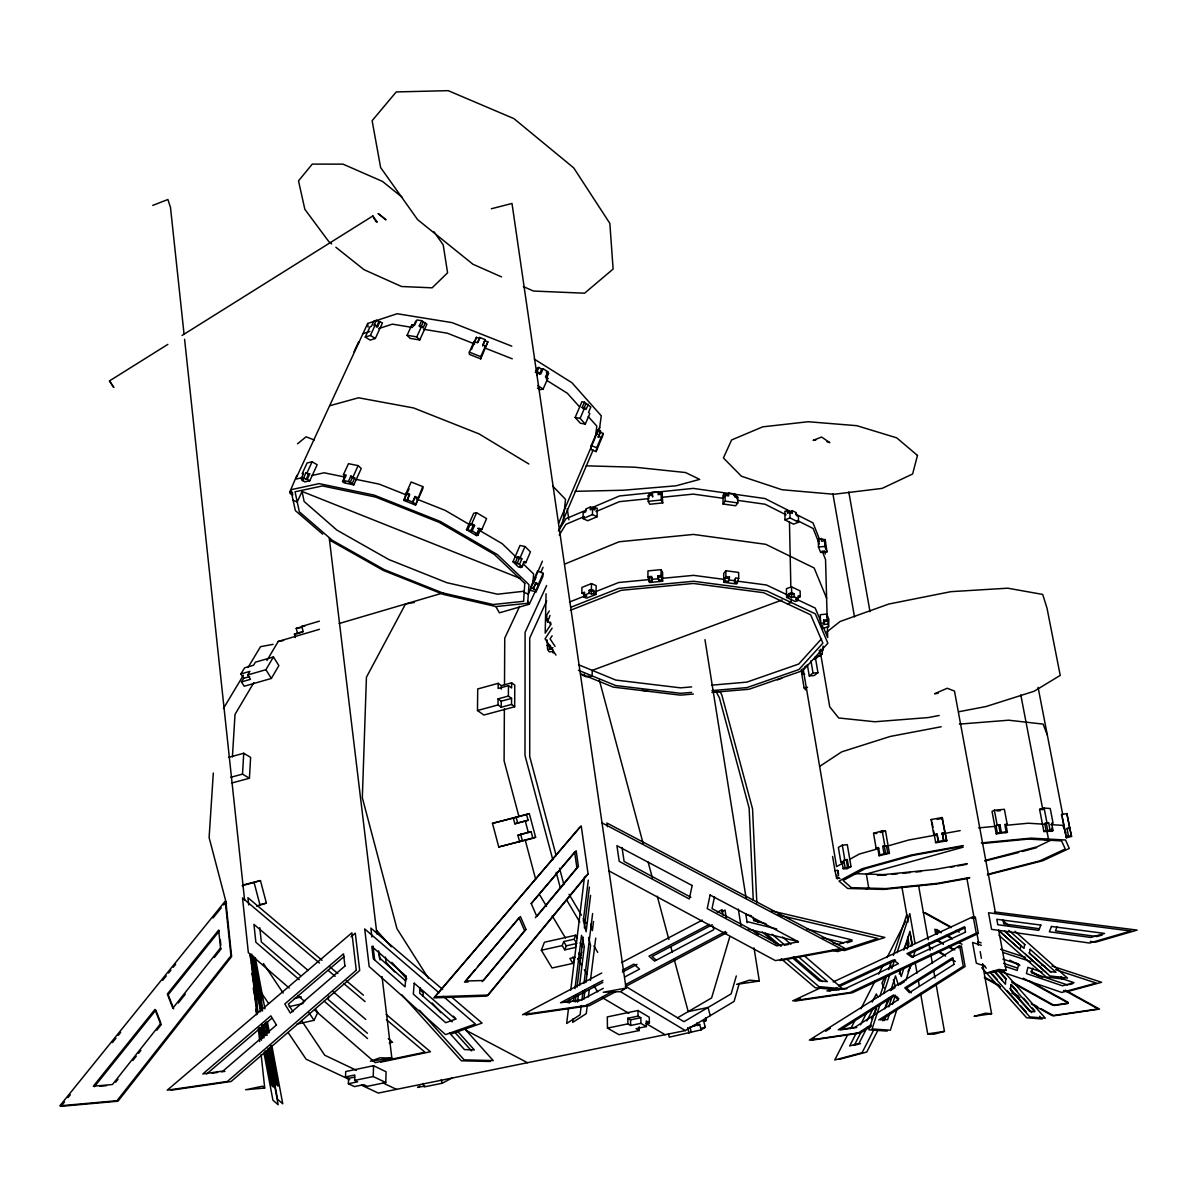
<?xml version="1.0" encoding="UTF-8"?>
<svg xmlns="http://www.w3.org/2000/svg" width="1197" height="1197" viewBox="0 0 1197 1197"><rect width="100%" height="100%" fill="white"/><g stroke="black" fill="none" stroke-linecap="round" stroke-linejoin="round"><path stroke-width="1.5" d="M477.872 342.551L479.653 338.586L476.466 337.33L471.468 349.599M661.851 579.857L658.694 580.156L657.946 575.817L661.103 575.518L662.599 581.248L649.447 582.505L647.921 576.774L647.951 570.909L661.118 569.637L662.614 572.435L662.599 581.248M658.155 491.743L658.155 494.6L661.253 494.286L662.001 495.753L662.001 492.895L658.904 493.209L658.155 491.743L651.916 492.386L652.649 496.71L651.916 492.386M658.694 580.156L657.946 575.817M661.103 575.518L661.118 569.637M651.901 495.244L648.265 495.618L648.235 501.334L649.762 504.251L662.734 502.935L661.238 500.002L661.253 494.286M662.734 502.935L662.001 492.895M479.653 338.586L479.668 337.449L485.144 339.619L482.765 346.053M514.68 706.739L511.538 704.435L511.553 698.375L508.396 696.056L508.441 685.657L498.147 688.484L498.176 683.337L477.723 688.948L477.483 710.509L483.872 715.043L514.68 706.739L514.755 685.148L511.613 682.829L501.334 685.657L498.176 683.337M511.613 682.829L511.598 687.976L508.441 685.657M648.684 581.114L652.365 580.769L651.617 576.43L647.921 576.774M479.668 337.449L477.289 342.761L474.087 341.489L469.329 352.127L469.344 354.357L480.745 358.876L480.76 356.646L485.503 345.993L482.78 344.916L485.144 339.619M501.214 707.232L501.244 701.158L498.072 698.868L498.042 704.943L501.214 707.232L511.538 704.435M501.319 689.083L501.334 685.657M504.371 708.789L504.102 760.858L518.914 816.414M504.506 684.624L504.745 638.136L519.648 606.385M485.503 345.993L485.503 347.13L487.867 341.818L485.144 340.741M487.867 341.818L480.745 358.876M591.408 594.281L591.453 591.363L589.119 590.345L589.074 593.263L596.031 594.4L596.151 585.662L591.483 583.597L581.951 587.413L581.862 593.233L584.196 594.251L584.151 597.168L586.485 598.186L596.031 594.4M593.697 593.383L593.742 590.465L591.393 589.433L591.483 583.597M597.079 516.76L592.47 514.59L592.56 508.92L590.301 509.877L590.345 507.049L585.827 508.979L585.782 511.807L583.148 512.915L583.059 518.585L587.652 520.725L597.079 516.76L597.198 508.261L590.345 507.049M594.894 507.169L594.849 510.012L592.56 508.92M584.151 597.168L586.814 596.106L584.48 595.074L584.525 592.171L581.862 593.233M553.298 650.18L553.238 652.978L552.311 651.602L549.243 651.871L547.642 649.492L547.029 639.886M546.071 593.742L545.189 633.123L551.233 623.951M549.767 623.787L550.695 622.35L547.538 621.961L547.613 619.103L546.67 620.525L546.805 614.824L549.303 610.964M547.642 649.492L550.71 649.223L549.977 645.213L546.894 645.497M348.566 1078.347L348.387 1083.734L354.477 1086.577L363.708 1084.677L367.225 1086.337L385.778 1082.522L386.077 1071.764L373.554 1065.719L345.724 1071.539L345.529 1076.926L348.566 1078.347L354.731 1077.076M385.778 1082.522L373.225 1076.552L373.554 1065.719M348.387 1083.734L357.634 1081.819L354.611 1080.397L354.791 1074.996L345.529 1076.926M232.009 782.943L249.425 778.245L250.622 757.402L243.739 753.242L228.537 757.417M249.425 778.245L242.512 774.13L243.739 753.242M232.413 756.923L235.016 714.4L253.794 682.694M213.305 773.038L209.116 837.586L226.517 903.885M530.735 587.054L530.495 590.36L536.106 591.782L542.825 576.655L543.124 573.303L537.573 571.089L530.735 587.054L536.226 590.196L536.106 591.782M532.889 583.463L533.608 573.932L523.134 563.847M533.458 589.089L535.807 582.834L538.575 583.941L536.226 590.196M420.117 987.749L419.668 993.196L452.212 1021.789M563.308 519.842L565.508 499.358L552.834 486.191M568.47 1008.652L566.675 1023.465L580.096 1014.772L581.233 1005.57M569.144 1003.101L569.592 999.405M570.73 990.143L584.45 877.206M573.408 1001.485L574.081 995.979M574.994 988.632L581.533 935.336L584.301 946.632L579.557 985.46M588.311 880.109L583.343 920.553L586.126 931.775L590.57 895.371M573.154 1018.677L572.69 1022.373L586.261 1013.65L587.413 1004.433M575.203 1001.994L576.116 994.587M577.029 987.166L583.208 937.131M584.345 927.87L589.388 887.097M577.508 1002.113L578.42 994.707M581.922 1000.049L583.059 990.847M583.971 983.485L592.62 913.535M422.87 996.203L423.259 993.106L419.519 988.946M583.882 999.136L585.034 989.874M585.961 982.468L590.555 945.45L588.565 937.386M593.532 921.481L592.395 930.593L590.809 924.174M588.34 997.071L589.268 989.695M590.42 980.493L595.732 938.119M328.636 996.113L328.202 999.525L367.419 1033.28M591.213 445.568L590.72 449.444L596.166 451.598L602.854 435.304L603.123 433.419L600.385 432.341L600.55 431.234L597.812 430.157L591.213 445.568L596.705 447.738L596.166 451.598M597.288 434.077L597.812 430.157M600.55 431.234L598.201 437.459L600.385 432.341M599.218 430.755L601.268 415.793L571.942 382.741L534.221 359.055M598.35 436.366L601.089 437.444L600.939 438.551L603.123 433.419M1024.647 944.448L1024.004 948.383L1004.597 931.101M714.519 896.733L712.02 908.598L781.342 945.78M1032.697 968.164L1031.605 972.832L1067.724 985.041M739.207 983.575L734.105 1001.395L685.312 1030.587L378.282 1093.07L361.494 1085.185M736.305 975.944L731.128 993.884L683.966 1021.684L625.433 986.223M729.706 937.042L711.602 997.954L677.517 1017.809M897.032 1008.891L890.359 1030.213L872.059 1028.941L880.184 1004.103M905.92 980.463L910.932 964.483M913.146 957.376L915.376 950.268M889.76 1012.827L887.59 1019.694L881.471 1019.216M892.483 1004.238L895.191 995.665M903.915 968.104L901.221 976.572L899.291 970.333M910.872 946.079L911.949 942.682L909.944 931.296L903.855 950.119M884.433 1020.577L886.064 1015.43M888.802 1006.857L892.064 996.562M899.261 973.939L900.967 968.597M907.191 948.982L908.897 943.64L907.76 937.146M884.852 1008.817L888.219 998.418M891.017 989.754L895.506 975.884L898.453 985.355M876.443 1006.782L868.872 1029.824L887.201 1031.081M879.945 996.158L886.364 976.662M888.698 969.57L891.615 960.712M893.366 955.401L906.772 914.643M883.67 993.465L889.476 975.735M891.795 968.627L894.698 959.77M897.032 952.662L909.81 913.64L914.957 942.982M581.847 952.079L580.38 956.104L578.66 953.246M577.433 938.194L575.667 935.216L544.411 942.248L541.343 950.238L552.071 967.984L572.884 963.405L574.365 959.366L572.869 956.882M576.236 944.837L575.248 947.515L564.76 949.849L562.201 945.585L563.712 941.575L574.186 939.226L575.667 935.216M564.76 949.849L566.256 945.839L563.712 941.575M1057.026 926.912L1055.44 930.907L1097.006 936.563L1102.183 935.037M542.406 561.169L528.341 594.101L524.166 592.44M558.535 523.448L595.343 437.324L596.839 426.147L588.236 416.556M596.076 435.618L599.727 427.09M533.892 582.415L535.927 577.642M533.518 588.161L535.807 582.834M540.864 572.405L543.034 567.318M558.969 530.017L593.158 449.937M538.575 583.941L543.124 573.303M596.705 447.738L601.089 437.444M522.146 566.869L519.498 564.326L521.847 558.879L520.291 557.383L524.974 546.52L519.992 545.458L512.974 561.737L518.496 567.034L520.979 567.587L519.663 566.316L522.146 566.869L524.481 561.438L525.797 562.695L530.451 551.877L524.974 546.52M585.303 424.112L580.111 418.366L584.63 407.878L582.146 407.429L584.405 402.192L581.922 401.758L575.159 417.469L580.35 423.214L585.303 424.112L589.792 413.653L588.565 412.277L590.809 407.04L584.405 402.192M588.34 404.257L586.081 409.494L584.63 407.878M519.498 564.326L515.458 562.291L517.807 556.844L520.291 557.383M517.014 563.772L519.348 558.341L517.807 556.844M585.857 403.823L583.597 409.06L582.146 407.429M467.907 529.493L470.316 523.987L471.768 523.747L474.581 525.393L472.157 530.899L466.471 529.717L473.698 513.229L476.586 512.735L486.581 518.615L481.778 529.598L477.947 528.431L481.778 529.598M543.139 368.751L541.643 369.14L538.934 367.434L536.615 372.731L538.096 372.342L540.805 374.048L543.139 368.751L547.792 371.669L545.473 376.965L547.792 378.417L543.154 389.025L540.176 389.758L537.408 388.037M471.768 523.747L476.586 512.735M536.765 375.379L538.096 372.342M470.72 531.124L473.129 525.618L474.581 525.393M539.323 374.437L541.643 369.14M480.326 529.837L477.932 535.328L475.538 533.937L476.99 533.712L479.399 528.206M466.471 529.717L476.481 535.553L478.635 530.615M547.792 371.669L546.296 372.058L548.6 373.494L546.296 378.791L547.792 378.417M535.358 372.596L537.453 367.823L538.934 367.434M415.524 505.074L422.765 486.595L411.155 481.987L406.232 492.999L403.928 500.451L415.524 505.074L422.9 488.571L422.765 486.595M476.466 337.33L474.087 342.626L474.087 341.489M403.928 500.451L409.09 488.9M403.838 499.493L407.1 500.78L409.479 494.286L406.232 492.999M407.1 500.78L409.479 494.286M415.464 504.117L412.606 502.037L415.075 496.516L417.858 497.623M412.681 503.009L415.075 496.516M352.247 483.453L348.357 481.538L350.856 476.077L354.731 477.977L352.247 483.453L353.803 484.875L361.255 468.506L358.142 465.633L348.462 463.673L343.494 474.566L345.05 475.987L342.566 481.448L344.138 482.87L353.803 484.875M423.125 322.262L420.731 327.514L419.264 325.973L421.658 320.706L417.005 319.958L414.611 325.21L411.903 324.761L407.1 335.28L410.062 338.347L419.728 339.963L426.895 324.192L421.658 320.706M349.928 482.975L352.412 477.513L350.856 476.077M353.175 476.556L358.142 465.633M419.728 339.963L416.78 336.896L421.583 326.347L419.264 325.973M425.444 322.636L423.05 327.888L421.583 326.347M546.685 600.804L529.717 638.061L529.717 756.534L556.171 855.646M415.778 321.065L413.384 326.302L411.903 324.761M342.566 481.448L345.275 482.002L343.704 480.581L346.202 475.119L343.494 474.566M546.61 585.572L525.094 632.375L524.989 755.427L552.819 859.76M365.25 337.105L370.008 326.796L371.459 326.317L373.823 321.17L376.307 320.347L382.456 322.966L375.319 338.467L370.172 340.113L365.25 337.105L370.382 335.459L375.17 325.105L377.624 326.616L380.003 321.454M302.243 480.446L303.634 480.132L301.105 478.68L303.574 473.324L302.183 473.638L307.105 462.97L312.103 461.803L317.175 464.735L309.769 480.805L304.786 481.897L302.243 480.446L303.484 477.768M303.484 478.142L305.968 472.785L309.694 473.982L307.225 479.339L303.484 478.142L301.105 478.68M376.307 320.347L373.928 325.509L375.17 325.105M307.15 472.516L312.103 461.803M306.028 479.608L308.497 474.251L309.694 473.982M378.776 321.858L376.397 327.02L377.624 326.616M520.067 578.346L302.063 491.458L297.23 501.947L293.1 500.286M296.886 475.359L289.824 491.952L290.213 493.748L292.966 494.84M353.998 351.858L358.681 341.744L358.801 342.776M511.822 346.187L452.137 322.636L397.15 313.734L367.659 323.489L295.689 479.144L302.796 477.558M495.887 606.67L499.403 612.819L529.313 604.216L535.313 591.303M296.871 1024.108L314.048 1020.323L317.774 1012.453L315.754 1009.415M304.397 1000.438L302.886 1003.565L289.12 1006.647M847.401 1035.225L834.758 1059.988L862.079 1052.717L873.825 1029.749M850.768 1028.627L855.825 1018.722M860.867 1008.817L875.202 980.762M878.568 974.163L882.773 965.904M886.992 957.66L905.531 921.346M867.361 1026.951L858.952 1043.455L849.69 1045.954L856.349 1032.951M871.566 1018.692L876.623 1008.787M885.585 1006.782L890.628 996.936M860.523 1024.827L867.182 1011.824M872.179 1002.069L876.339 993.944L877.805 997.236M885.241 976.572L881.92 983.051L884.119 987.959M889.386 968.478L891.047 965.231M861.84 1030.647L854.329 1045.28L860.508 1043.604M866.852 1020.891L873.526 1007.889M904.079 948.368L908.239 940.273M877.67 1030.707L866.748 1052.043L839.366 1059.315M882.728 1020.861L884.403 1017.585M907.969 971.65L912.174 963.45M271.375 678.43L278.856 665.607L273.44 656.929L255.395 662.195L253.569 665.233L244.577 667.851L240.881 673.986L243.619 678.31L241.465 681.916L244.218 686.24L271.375 678.43L265.899 669.707L273.44 656.929M266.946 660.49L278.213 641.457L319.449 629.323M241.465 681.916L250.502 679.312L247.749 674.958L249.904 671.367L240.881 673.986M223.435 708.459L243.41 675.198M248.153 667.268L260.527 646.679L273.125 644.345M558.43 530.989L566.001 518.705L586.066 510.176M559.253 535.029L565.897 524.316L584.316 516.52M550.022 615.423L547.538 621.961M552.131 628.126L545.054 638.794L555.977 655.088M552.131 635.772L550.066 638.869L555.094 646.425M724.02 494.002L722.973 495.438L723.048 504.012L735.676 505.777L737.801 502.92L737.741 497.204L734.719 496.785L734.689 493.927L728.614 493.074L727.567 494.511L724.02 494.002L724.05 496.86L725.098 495.423L728.644 495.917L728.614 493.074M723.048 504.012L725.158 501.139L725.098 495.423M734.689 493.927L733.626 495.363L736.634 495.797L735.586 497.234M736.679 498.64L737.741 497.204M725.831 570.73L723.706 573.483L723.781 582.281L736.589 583.986L738.714 578.316L738.639 572.45L725.831 570.73L725.891 576.61L723.781 582.281M724.843 580.919L728.449 581.398L729.482 577.089L725.891 576.61M728.449 581.398L729.482 577.089M115.705 1082.193L117.994 1079.305M132.837 1060.527L136.263 1056.203M138.538 1053.315L140.827 1050.427M156.822 1030.198L161.386 1024.423M178.308 1003.011L185.266 994.213M214.278 957.54L221.236 948.742M737.666 582.625L734.614 582.221L735.646 577.912L738.714 578.316M94.368 1086.726L155.819 1010.133L160.772 1022.837M219.38 930.922L168.164 994.752L173.67 1008.891M64.473 1101.988L60.957 1106.342L117.979 1101.21L231.634 956.553L225.919 902.044L223.57 904.947M67.975 1097.649L70.324 1094.746M112.428 1042.587L115.944 1038.233M118.279 1035.345L120.628 1032.442M162.732 980.283L166.248 975.944M168.582 973.041L170.932 970.139M173.266 967.251L175.615 964.348M213.051 917.979L221.236 907.835M586.56 875.291L486.895 996.113L433.853 997.864L579.707 827.322M482.167 981.63L524.585 930.668L519.034 917.785L477.543 966.727M535.373 917.695L576.894 867.825L574.665 852.129L531.064 903.57M475.164 969.525L464.496 982.124L468.027 982.019M821.531 638.809L798.743 664.021L746.838 682.125L711.871 685.148M815.935 657.048L816.982 655.896L819.96 656.27L822.085 653.966L823.147 646.081M820.334 652.23L819.092 653.592L822.085 653.966M206.587 1074.008L271.644 1018.438M344.152 956.508L288.372 1004.163L292.981 1011.719M351.035 936.787L355.285 933.151L359.699 970.498L231.141 1081.475L171.096 1090.213M297.499 443.818L306.073 436.8L314.317 440.002M826.903 631.911L840.114 621.482L888.862 604.021L950.897 591.662L1007.724 588.191L1042.707 594.43L1047.016 608.166L1060.228 675.392L1034.088 691.268L985.999 706.544L958.977 711.706M804.474 667.178L807.332 664.978M814.499 659.472L820.229 655.073M807.481 665.397L809.262 675.916L813.032 673.058L817.955 672.714L815.262 656.914M817.955 672.714L814.169 675.557L809.262 675.916M819.631 766.394L841.7 751.851L890.329 736.424L941.216 726.759M626.031 988.079L620.405 991.685L603.273 992.253L626.031 988.079L512.002 203.46L491.309 208.772M870.907 1024.946L858.384 1032.906L809.337 1040.118L959.545 945.63L963.271 966.293L878.733 1019.979M871.341 1026.068L860.404 1033.026L811.431 1040.208L814.588 1038.233M880.708 1020.113L965.096 966.518L961.371 945.899L958.213 947.889M825.646 1031.275L830.374 1028.298M890.344 990.577L895.087 987.6M899.815 984.622L904.558 981.645M895.416 995.171L840.279 1029.899L856.753 1027.475M953.021 958.887L906.728 988.049L911.306 992.852M109.481 380.915L113.715 387.349L109.481 380.915L167.834 344.377M182.034 335.474L372.88 215.954L377.25 222.148L375.454 221.295M668.465 1034.058L669.303 1037.171L701.143 1029.869L705.302 1027.34L703.851 1021.909L706.26 1020.457L705.542 1017.734M689.292 1027.355L699.676 1024.408L701.143 1029.869M840.833 861.975L841.94 861.361L843.182 868.678L847.057 868.798L851.037 866.628L847.296 844.678L842.314 845.157L838.364 847.401L840.833 861.975L843.316 861.735M845.097 867.63L843.855 860.314L847.296 859.536L848.538 866.867L843.182 868.678M843.855 860.314L847.296 859.536M843.062 863.022L836.583 866.598L803.037 668.27M849.541 859.446L859.251 854.074L878.673 848.553M612.46 991.535L586.231 1005.465L522.565 1014.682L601.747 973.011M625.567 984.562L725.577 931.461M615.587 991.774L589.418 1005.675L525.917 1014.861L529.209 1013.126M625.403 986.552L726.803 932.687M603.318 988.318L581.907 999.675L560.495 1002.772L602.929 980.418M624.729 976.961L639.542 969.091L633.931 964.094L622.515 970.109M423.169 1083.45L424.082 1086.921L442.187 1083.255L452.376 1077.854M721.731 911.815L725.023 910.079L726.16 917.336M709.357 924.368L648.983 956.164L654.579 961.116L713.726 929.74L713.173 926.194M565.373 1002.128L602.824 982.393M622.35 972.114L637.013 964.393M712.245 924.742L652.021 956.478L656.21 960.189M994.378 810.204L992.044 811.431L996.233 833.845L1007.41 832.304L1006.019 824.823L1007.186 824.224L1004.388 809.292L994.378 810.204L997.161 825.167L995.994 825.765L997.4 833.262L996.233 833.845M621.542 962.597L702.37 920.074M717.227 912.264L722.165 909.66L723.018 915.107M420.057 1086.143L417.573 1087.445L424.77 1085.993M995.994 825.765L999.974 824.898L1001.38 832.394L997.4 833.262M1007.186 824.224L1004.792 824.449L1006.198 831.93L1005.031 832.528L1007.41 832.304M1051.385 839.965L1037.126 846.803L985.221 860.404M819.676 988.258L792.683 1000.857L850.154 992.478L976.243 933.166L973.221 916.618L833.172 981.959M800.224 998.687L795.167 1001.051L852.533 992.702L978.338 933.495L975.316 916.977L971.949 918.548M831.9 988.662L826.918 990.996L846.249 988.183L898.363 963.69L893.291 959.994L838.528 985.565M829.341 991.206L832.648 989.665M839.277 986.567L895.565 960.278M964.977 927.855L909.166 953.934L912.937 956.672M591.094 508.052L619.522 495.962L693.243 488.391L764.988 498.55L789.212 510.835M596.031 511.568L619.477 501.648L648.983 498.625M583.059 518.585L592.47 514.59M565.134 563.907L619.088 541.777L693.422 534.431L765.766 544.321L814.155 567.991L826.618 598.276M787.357 510.416L784.843 511.418L785.023 519.902L793.536 524.166L798.549 522.206L798.414 516.55L796.394 515.518L796.334 512.705L792.249 510.625L789.736 511.628L787.357 510.416L787.417 513.244L789.915 512.241L792.309 513.453L792.249 510.625M589.119 590.345L591.393 589.433M591.453 591.363L593.742 590.465M584.48 595.074L589.074 593.263M569.458 602.046L584.735 595.986M594.924 591.946L618.699 582.505L649.747 579.543M785.023 519.902L790.035 517.912L798.549 522.206M571.059 607.163L618.654 588.385L693.617 581.248L766.559 590.869L815.322 613.837L827.86 643.223L802.873 670.589L749.023 689.248L711.931 692.435M570.385 610.305L621.168 590.316L693.362 583.463L763.626 592.71L810.683 614.824L822.878 643.148L798.863 669.572L746.898 687.602L711.916 690.624M152.737 205.39L167.909 199.51L170.483 207.38L184.009 333.724M532.889 838.274L535.613 837.257L529.313 813.601L492.476 823.356L498.76 846.967L532.889 838.274L531.124 831.631L517.882 835.222L519.663 841.865M791.516 586.814L786.429 588.7L786.609 597.423L795.242 601.507L797.786 600.565L797.711 597.662L800.254 596.719L800.12 590.914L791.516 586.814L791.651 592.62L794.06 593.772L794.135 596.69L798.279 598.65L798.204 595.747L800.254 596.719M794.135 596.69L791.576 597.632L789.152 596.48L789.092 593.577L791.651 592.62M789.092 593.577L791.516 594.714L794.06 593.772M786.609 597.423L789.152 596.48M782.03 599.996L592.231 670.365L592.156 675.886L588.804 677.113M584.51 674.33L582.296 675.153L586.485 676.859L588.715 676.036M498.76 846.967L535.613 837.257M798.279 598.65L795.721 599.592L797.786 600.565M787.372 603.872L791.172 602.465L791.112 599.547M517.882 835.222L531.124 831.631M526.575 814.573L513.333 818.149L514.845 823.82L528.086 820.229L526.575 814.573L529.313 813.601M514.845 823.82L528.086 820.229M256.637 906.159L266.377 903.107L260.452 880.603L242.811 885.002M452.047 1033.669L482.062 1023.076L451.089 996.622M777.257 679.866L781.791 678.295M242.108 885.72L260.452 880.603M847.147 942.772L852.189 941.126M362.96 333.679L369.873 331.434M378.521 328.636L392.377 324.148L412.531 327.469M295.33 637.507L294.432 634.081L303.185 631.507L301.824 626.36L319.404 621.153M302.826 631.971L297.589 633.512L296.228 628.395L304.966 625.807L301.824 626.36M339.185 623.517L442.965 592.949M247.749 674.958L265.899 669.707M243.619 678.31L249.634 676.574M873.541 833.336L882.204 830.838L885.526 831.017L889.431 853.311L879.077 855.69L877.79 848.254L876.114 848.179L873.541 833.336L876.877 833.516M880.334 832.514L885.526 831.017M876.114 848.179L878.553 847.491L879.84 854.942L881.516 855.002L879.077 855.69M887.77 853.237L884.029 853.76L882.728 846.309L886.468 845.785L887.77 853.237L889.431 853.311M882.728 846.309L886.468 845.785M887.501 846.055L908.688 840.025L936.278 834.982M1052.223 831.227L1043.859 831.496L1039.609 809.352L1044.143 808.08L1050.233 808.514L1053.076 823.222L1051.624 823.132L1053.046 830.523L1050.771 831.137L1052.223 831.227L1051.654 828.279M879.84 854.942L884.029 853.76M1050.113 830.344L1046.118 830.868L1044.712 823.476L1048.692 822.952L1050.113 830.344L1053.046 830.523M1044.712 823.476L1048.692 822.952M963.256 847.147L866.329 874.034L868.753 888.114L865.7 888.952M329.624 405.753L358.561 397.778L413.593 407.953L479.054 433.898L528.865 464.002M1043.859 831.496L1046.118 830.868M1069.37 984.592L1072.662 983.68M1045.056 839.995L1048.452 839.067L1046.881 830.868M498.072 698.868L508.396 696.056M501.244 701.158L511.553 698.375M230.647 777.332L242.512 774.13M477.483 710.509L498.042 704.943M1018.752 852.488L984.757 861.047M1022.313 851.516L1036.602 847.641M936.278 985.37L944.448 1031.395L933.69 1034.253L927.705 1033.849L920.598 993.435M547.119 373.883L548.6 373.494M492.476 823.356L513.333 818.149M259.3 904.827L266.377 903.107M294.312 998.507L301.375 996.921M311.684 475.568L324.103 472.785L345.424 477.169M541.343 950.238L562.201 945.585M566.256 945.839L576.73 943.49L574.186 939.226M575.144 957.271L569.907 958.423L572.884 963.405M577.837 958.602L581.323 957.839M389.249 1042.961L392.571 1042.258L388.337 1038.652M380.706 1062.143L430.426 1051.744L386.227 1014.428M645.991 1023.51L649.402 1022.807L649.268 1017.226L637.971 1010.507L607.298 1016.911L607.463 1028.103L618.939 1034.687L639.288 1030.512L639.213 1026.787M640.934 1023.345L630.654 1025.47L627.916 1023.869L627.812 1018.258L638.091 1016.118L640.799 1017.719L640.934 1023.345L646.365 1026.547L646.245 1020.951L649.402 1022.807M627.812 1018.258L630.535 1019.859L640.799 1017.719M354.611 1080.397L373.225 1076.552M607.463 1028.103L627.916 1023.869M646.365 1026.547L636.116 1028.657L639.288 1030.512M702.968 1021.131L706.26 1020.457M693.048 1025.769L699.676 1024.408M702.011 1028.014L705.302 1027.34M805.761 689.981L804.13 687.961L801.81 674.18L804.743 674.18M804.13 687.961L807.526 687.302M939.151 715.492L928.348 717.557L874.902 721.761L838.678 717.976L829.73 706.799L820.603 653.547M784.993 945.106L788.628 944.433M935.456 842.434L938.538 841.88L937.176 834.369L933.795 834.548L931.101 819.556L942.084 817.536L946.752 840.818L935.755 842.823L933.57 830.733M937.191 819.361L942.682 818.344M780.13 960.518L845.247 948.563L606.909 823.027L607.448 826.708M278.213 641.457L283.569 640.485M933.795 834.548L937.176 834.369M946.453 840.429L943.52 840.518L942.174 833.007L945.091 832.917L946.752 840.818M942.174 833.007L945.091 832.917M941.8 833.965L960.189 830.613M1061.5 814.544L1066.856 813.556L1071.554 836.434L1066.362 837.765L1061.5 814.544L1062.173 816.13M936.877 833.98L938.224 841.491L943.52 840.518M963.256 845.576L911.336 855.017L861.795 868.857L839.022 881.082L847.671 888.473L883.416 889.416L936.802 883.999L969.286 878.164M962.313 846.384L912.937 855.376L865.162 868.708L843.122 880.498L851.381 887.65L885.84 888.578L937.401 883.341L969.794 877.521M832.588 856.439L835.012 870.758L837.601 870.279L838.513 875.665M1071.255 835.715L1068.562 836.194L1066.976 828.519L1069.654 828.04L1071.554 836.434M1069.849 828.459L1066.976 828.519M294.432 634.081L297.589 633.512M1065.704 836.254L1068.562 836.194M835.012 870.758L836.583 878.239L838.813 877.446M836.583 878.239L839.92 878.403M967.251 863.65L934.917 869.486L883.416 874.618L854.179 873.63M950.538 867.241L954.144 866.583M957.75 865.94L966.757 864.309M987.779 874.289L1039.804 860.852L1065.255 848.987L1061.559 840.893L1028.253 839.097L982.453 843.511M987.33 874.917L1042.841 860.718L1069.28 848.419L1065.554 840.01L1031.051 838.124L981.36 842.912M296.228 628.395L301.614 627.437M414.401 602.45L405.529 603.976L366.432 677.233L362.332 797.741L396.97 928.692L428.511 978.443M476.481 535.553L477.932 535.328M841.611 989.425L846.878 988.662M391.838 1058.073L370.412 1061.2L380.048 1057.789L391.838 1058.073L382.038 976.587M1006.079 970.333L985.61 973.326L998.956 969.435L1006.079 970.333L998.612 929.919M991.595 1013.739L974.089 1016.313L985.415 1013.231L991.595 1013.739L982.542 964.154M1068.068 1003.49L1054.348 1005.495L1012.004 981.839M927.705 1033.849L944.448 1031.395M567.303 1002.473L570.864 1001.949M576.206 1001.186L579.767 1000.662M759.317 981.061L736.664 984.353L749.561 980.163L759.317 981.061L754.02 947.844M212.093 1073.215L217.585 1072.422M221.265 1071.884L224.931 1071.345M938.179 693.272L934.558 693.766L947.201 688.26L954.473 691.058L995.56 913.386M815.77 440.077L813.137 440.391L821.546 437.025L829.82 442.636L826.947 441.738M524.495 591.183L497.533 594.206L446.855 582.7L388.756 559.508L336.911 530.121L304.128 501.483L302.063 491.458M652.664 493.852L649.043 494.226L649.028 497.084L648.265 495.618M661.896 497.309L693.272 494.107L722.734 498.251M648.235 501.334L661.238 500.002M886.513 874.917L877.461 875.351M892.034 874.379L897.541 873.825M903.062 873.271L910.423 872.538M915.929 872L921.451 871.446M818.254 538.695L825.212 539.608L826.977 551.862L820.648 552.46L818.479 547.029L818.254 538.695L819.347 541.418M825.212 539.608L825.287 542.391L824.673 540.849L821.501 541.164L821.426 538.381M818.479 547.029L824.838 546.416L826.977 551.862M848.538 866.867L851.037 866.628M648.684 578.181L652.38 577.822M658.709 577.223L661.851 576.909M651.602 579.363L657.946 578.764M662.54 578.316L693.587 575.353L724.559 579.453M1001.38 832.394L1006.198 831.93M997.161 825.167L999.974 824.898M978.577 827.89L995.126 826.334M1006.153 825.302L1028.223 823.222L1043.874 824.194M826.708 614.106L820.274 614.689L820.499 623.263L822.698 628.44L828.593 626.63L828.878 619.313L826.708 614.106L828.593 626.63M997.041 810.982L1000.378 810.668M827.546 624.131L824.329 624.43L823.716 622.979L823.641 620.121L826.858 619.822M547.702 646.694L550.77 646.41M823.641 620.121L824.254 621.572L827.471 621.273M549.917 648.026L552.999 647.757M820.499 623.263L823.716 622.979M264.717 1088.028L245.624 1089.749L262.607 1086.188L264.717 1088.028L261.141 1054.587M691.642 686.898L680.599 687.856L615.782 680.061L578.525 664.724M691.657 692.36L680.614 693.317L615.722 685.552L578.435 670.26M712.724 692.046L718.499 691.552M693.392 694.036L680.405 695.143L613.238 687.123L580.5 673.731M99.56 1086.278L106.488 1085.679M959.425 724.11L1008.652 720.205L1043.126 724.11L1047.3 734.973M575.114 491.324L623.188 490.246L676.081 485.802L699.691 479.369L685.507 472.531L634.56 467.189L586.126 465.828M490.411 1061.485L461.369 1060.796L401.773 994.752M1050.742 824.628L1062.712 825.361L1065.884 832.633M1039.609 809.352L1042.662 809.561M642.101 690.31L647.772 690.983M819.017 650.779L822.01 651.168M820.259 649.432L823.252 649.806M994.438 911.905L1137.15 930.099L1095.764 942.144L1090.317 941.381M724.828 577.986L728.419 578.465M729.512 580.036L735.691 580.859M737.307 581.144L766.454 585.004L787.776 595.089M1039.445 928.737L1003.759 923.875L1003.086 920.269M737.457 500.331L765.078 504.236L786.1 514.845M725.158 501.139L737.801 502.92M423.529 329.28L447.364 333.2L474.685 343.988M407.1 335.28L416.78 336.896M575.159 417.469L580.111 418.366M352.412 477.513L354.731 477.977M356.093 479.369L379.18 484.127L406.277 494.9M343.704 480.581L348.357 481.538M519.348 558.341L521.847 558.879M523.313 562.156L525.797 562.695M512.974 561.737L515.458 562.291M771.317 910.812L884.882 937.46L844.424 950.568L840.848 949.67M777.781 914.852L877.865 938.463L837.541 951.57L832.199 950.223M746 914.478L751.387 915.78M806.838 929.081L851.995 939.914L838.588 944.313L833.247 942.997M765.96 923.725L753.706 920.702L753.137 917.126M822.279 937.61L843.69 942.892M747.137 921.63L776.808 928.992M748.334 929.081L798.294 941.68M981.136 942.877L977.59 941.725L978.218 945.181M1000.617 949.251L1025.425 957.376M1051.998 966.069L1101.599 982.288L1067.051 991.685L1063.549 990.488M981.375 945.361L972.548 942.458L976.318 963.181L985.041 966.174M1002.592 952.318L1030.871 961.595M1041.48 965.081L1045.011 966.248M1055.619 969.72L1096.257 983.066L1061.799 992.448L998.986 970.947M1002.891 959.081L1018.632 964.303L1017.196 970.453L1005.256 966.413M1042.063 972.069L1027.894 967.371L1026.428 973.58L1062.472 985.804L1073.963 982.647L1058.013 977.351M1003.55 963.361L1017.211 967.969M484.935 348.028L512.256 358.816M469.329 352.127L480.76 356.646M406.307 493.972L409.554 495.274M415.15 497.488L417.918 498.595M416.436 498.954L445.224 510.401L470.556 525.199M407.01 499.807L412.606 502.037M535.732 583.762L538.5 584.869M289.824 491.952L292.577 493.059L292.382 492.162M501.528 276.896L472.965 264.268L417.588 219.62L380.616 167.52L372.132 120.673L396.237 91.93L448.202 90.658L513.917 118.623L573.707 167.864L609.857 223.39L613.103 269.056L584.585 293.205L533.443 291.036L523.358 286.577M349.748 1079.679L306.103 1059.195L288.372 1032.876M795.87 598.934L815.187 608.061L820.753 621.183M356.437 1070.313L324.731 1055.23L301.868 1021.026M383.13 1083.016L396.476 1089.36M797.277 520.486L813.137 528.49L819.347 544.007M795.556 514.052L813.002 522.894L819.197 538.47M602.016 822.878L840.623 948.637L775.402 960.622L609.004 870.922M465.573 1030.078L527.473 1062.712M690.849 897.241L624.101 861.436L622.051 847.536M925.042 912.623L951.136 927.047M1016.373 963.121L1019.649 964.932M1031.066 971.231L1042.482 977.545M1065.315 990.173L1099.564 1009.116L1053.734 1015.804L1040.836 1008.592M923.321 912.294L951.091 927.66M955.999 930.368L959.261 932.179M1009.909 960.174L1019.709 965.59M1031.141 971.919L1039.31 976.438M1065.45 990.892L1098.113 1008.951L1052.223 1015.654L1031.23 1003.924M939.75 931.296L936.548 929.515L937.416 934.363M947.74 935.71L950.927 937.475M1029.704 981.076L1032.921 982.842M1036.123 984.622L1068.173 1002.353M941.246 932.777L934.842 929.231L935.71 934.079M946.049 935.426L952.453 938.972M958.842 942.518L962.044 944.283M1023.33 978.203L1068.293 1003.071L1052.821 1005.33L1012.049 982.557M938.568 940.827L943.445 943.55M948.338 946.288L954.847 949.924M936.862 940.558L943.386 944.194M948.278 946.932L953.171 949.67M939.271 951.824L944.104 954.533M984.413 977.066L998.926 985.176M1015.041 994.183L1018.273 995.979M1034.388 1005.001L1037.619 1006.797M929.485 947.051L932.717 948.862M937.565 951.57L945.63 956.089M952.094 959.695L955.326 961.505M984.398 977.754L1000.542 986.777M1011.839 993.091L1019.919 997.61M329.519 540.071L383.309 570.415L443.518 594.46L496.007 606.55L527.682 603.273L528.999 584.69L497.458 554.645L440.346 521.458L374.212 495.124L319.135 483.618L290.796 489.738L295.36 510.58L322.681 534.176M305.968 472.785L308.497 474.251M307.225 479.339L309.769 480.805M470.316 523.987L473.129 525.618M480.042 530.735L502.201 543.677L516.595 557.548M472.157 530.899L476.99 533.712M602.016 997.49L628.814 1013.305M646.156 1023.54L665.083 1034.702M621.243 992.118L685.312 1030.587M370.382 335.459L375.319 338.467M537.603 385.569L543.154 389.025M546.894 380.466L567.378 393.274L579.647 406.965M331.659 243.889L328.846 241.644L304.846 209.31L298.517 180.882L312.252 164.109L343.015 164.139L382.516 181.435L402.401 197.49M335.878 247.255L364.023 269.684L401.564 286.517L432.117 287.834L447.588 272.811L443.204 244.846L433.913 231.694M322.083 960.278L247.944 897.705L248.737 904.977M329.205 966.293L337.763 973.52M346.322 980.732L363.424 995.186M319.479 963.031L242.512 897.945L248.348 952.617L289.225 988.064M328.023 970.258L335.145 976.288M343.704 983.515L365.085 1001.59M386.466 1019.664L424.95 1052.208L375.2 1062.622L314.587 1010.059M781.252 958.842L815.247 987.764L839.097 989.964L836.299 987.57M308.228 970.543L253.944 924.383L255.859 942.234L299.235 979.655M333.185 991.759L365.713 1019.41M765.616 933.151L780.758 946.094M793.536 956.987L822.339 981.6M752.374 929.815L758.045 934.648M786.354 958.827L818.913 986.627L842.733 988.857L804.923 956.313M442.651 989.41L370.846 928.094L371.923 937.027M754.155 918.892L758.285 922.438M772.05 934.229L784.439 944.852M798.564 956.957L827.366 981.63L819.242 980.837L792.07 957.51M762.294 931.969L776.344 944.029M439 992.747L364.696 928.962L369.17 966.533L445.568 1034.612L475.448 1024.034L443.204 996.353M782.524 937.027L790.918 944.253M300.522 975.675L261.32 941.934L259.779 927.675M324.133 1001.111L367.539 1038.547M297.679 995.395L304.726 1001.5M405.828 981.031L379.479 957.869L378.626 950.852M999.061 935.411L1046.118 976.961L1063.759 979.176L1061.006 976.722M1004.956 931.505L1020.861 945.57L1020.218 949.52L999.39 931.042M1029.061 952.842L1050.891 972.159M1025.709 954.383L1046.238 972.592M998.732 930.548L1049.874 975.899L1067.5 978.144L1015.011 931.311M1008.772 930.323L1025.051 944.762M1002.592 920.209L1009.49 926.373M896.568 996.383L898.872 998.807M432.162 1003.011L440.84 1012.662M456.97 1030.602L474.341 1049.919L464.451 1049.604L449.593 1033.056M391.838 962.358L406.785 978.966M455.429 1032.966L471.543 1050.861M419.444 1010.223L464.167 1059.854L493.209 1060.572L464.645 1028.672M995.201 971.889L1002.532 980.059M1009.999 988.408L1031.664 1012.617M981.764 967.73L1026.592 1017.749L1042.123 1019.006L1039.654 1016.253M376.442 930.159L391.359 946.812M453.454 1016.178L455.952 1018.961M394.786 971.949L386.077 962.253L385.449 957.061M1000.183 972.024L1006.348 978.922M1011.285 984.458L1017.45 991.37M1023.615 998.283L1028.552 1003.804M1032.248 1007.949L1034.717 1010.717M998.433 970.947L1005.734 979.146L1005.465 984.218L993.435 970.707M992.612 974.343L997.43 979.73M1007.335 990.817L1018.048 1002.817M1020.428 1005.48L1026.383 1012.153M982.513 963.989L986.238 968.164M989.979 972.338L1029.794 1016.896L1045.31 1018.183L1003.4 971.081M801.81 674.18L801.332 669.527M931.101 819.556L931.715 820.364M253.973 981.809L268.577 1003.475M263.4 963.51L283.15 993.046M308.976 1012.707L314.048 1020.323M539.937 895.266L546.55 906.353M552.221 915.84L565.463 937.999M577.747 958.573L581.533 964.902M584.36 969.645L587.203 974.403M593.817 985.475L597.602 991.804M580.081 942.652L582.73 947.111M569.099 894.309L581.443 915.196M583.328 918.413L586.186 923.246M566.63 899.89L579.812 922.154M593.936 946.004L597.707 952.363M527.578 601.118L529.313 604.216M715.911 691.268L719.412 697.836L749.142 808.11L753.257 900.204M720.07 691.627L721.821 694.918L752.554 808.903L756.818 902.867M372.88 215.954L374.811 219.964M823.536 627.737L827.696 637.567L827.411 626.854M824.015 550.575L825.391 554.046M822.1 550.904L825.541 559.538L827.157 617.921M893.381 979.969L895.341 986.268M710.255 1015.669L708.055 1007.485L688.2 1011.585L674.195 959.321M696.849 1022.926L697.582 1025.664M599.308 679.956L643.268 843.96M648.101 861.99L652.455 878.209M657.288 896.239L668.869 939.495M670.814 946.707L672.25 952.109M690.1 1027.804L691.193 1031.889M687.632 1027.699L689.098 1033.161M559.538 868.259L563.862 884.478M556.186 872.359L560.51 888.548M525.333 821.217L528.386 832.633M525.124 839.71L535.628 879.137M516.102 817.177L517.613 822.833M520.635 834.204L522.401 840.833M441.259 1079.769L442.187 1083.255M254.138 882.728L260.078 905.321M1066.856 813.556L1069.654 828.04M1038.083 687.347L1062.592 813.9M1062.532 817.925L1066.362 837.765M1044.143 808.08L1046.971 822.848M1046.417 823.581L1047.839 830.972M1020.802 694.903L1042.826 809.711M251.909 973.505L256.682 998.732L257.729 1012.019L253.225 988.183M261.664 1025.051L264.088 1037.814M266.497 1050.577L273.395 1087.041L271.599 1085.425L265.106 1051.011M255.724 1009.31L256.757 1014.772M259.165 1027.505L261.574 1040.223M263.983 1052.956L272.946 1100.252L278.183 1104.726L267.844 1050.023M255.35 957.765L264.941 1008.876M267.335 1021.654L269.385 1032.607M271.794 1045.37L282.746 1103.784L277.599 1099.28L268.008 1048.303M253.584 956.179L261.395 997.67L262.442 1010.971L251.759 954.069M266.003 1022.193L268.068 1033.146M270.462 1045.924L278.018 1086.083L276.253 1084.452L269.445 1048.198M267.051 1035.51L265.091 1023.091M250.532 955.445L260.811 1010.059M263.549 1024.632L265.614 1035.555M249.949 955.221L250.637 958.872M251.325 962.508L260.617 1011.734M263.026 1024.497L265.091 1035.45M260.647 1027.475L262.712 1038.338M998.807 825.496L1000.213 832.992M966.787 877.835L974.163 918.234M976.842 932.927L978.518 942.114M980.178 951.555L981.405 958.318M942.084 817.536L944.792 832.528M942.473 833.396L943.82 840.907M932.029 822.1L932.957 827.277M848.793 491.982L870.01 611.652M918.653 885.96L928.184 939.735M928.767 943.027L930.084 950.403M930.727 954.084L932.358 963.286M933.675 970.647L934.977 978.009M832.903 493.852L854.508 616.919M901.895 886.917L908.059 921.959M909.959 932.822L912.234 945.765M915.121 962.208L917.052 973.236M918.353 980.582L919.311 986.089M906.832 940.917L907.954 947.336M882.204 830.838L884.807 845.71M884.388 846.384L885.69 853.835M846.339 860.074L847.596 867.391M810.938 660.759L813.032 673.058M842.314 845.157L844.798 859.79M837.975 870.608L838.573 874.184M802.125 670.529L802.693 673.956M836.718 875.306L837.331 878.882M704.973 639.647L746.09 898.019M745.716 913.595L747.167 922.707M738.31 909.047L740.913 925.461M567.258 508.71L568.889 519.812M329.205 537.603L376.905 933.974M379.135 952.498L380.033 959.904M372.985 945.974L374.706 960.278M367.659 323.489L368.048 327.035M184.592 339.29L244.637 900.383M250.397 954.263L256.771 1013.709M258.357 1028.582L259.749 1041.585M220.308 939.84L220.861 945.181M824.673 540.849L824.838 546.416M824.254 621.572L824.329 624.43M822.608 625.014L822.698 628.44M789.915 512.241L790.035 517.912M791.516 594.714L791.576 597.632M789.451 521.907L790.858 587.473M637.971 1010.507L638.091 1016.118M630.535 1019.859L630.654 1025.47M734.569 579.273L734.614 582.221M1010.807 984.817L1010.552 989.919L1029.6 1011.3L1034.866 1011.764L1010.807 984.817M524.765 583.343L523.598 601.313L493.089 604.515L442.411 592.859L384.237 569.622L332.287 540.311L299.355 511.852L295.06 491.787L322.472 485.937L375.559 497.054L439.239 522.401L494.271 554.376L524.765 583.343M405.933 976.034L405.065 986.822L373.284 958.752L371.818 946.468L405.933 976.034M414.207 983.201L413.324 994.109L445.718 1022.717L455.668 1019.126L414.207 983.201M1030.123 949.311L1029.495 953.261L1049.993 971.515L1055.993 972.308L1030.123 949.311M710.09 895.012L707.232 908.613L776.644 945.854L798.504 941.815L710.09 895.012M692.135 885.511L689.292 898.977L619.208 861.361L616.919 845.681L692.135 885.511M917.471 455.429L912.608 473.997L882.144 488.391L833.95 494.271L781.985 489.738L741.452 476.256L723.407 457.942L731.621 439.942L762.713 426.85L808.184 421.733L856.813 425.683L896.703 437.848L917.471 455.429M1040.836 925.072L1038.757 930.338L997.819 924.742L996.817 919.311L1040.836 925.072M1051.475 926.463L1049.35 931.79L1090.811 937.46L1104.562 933.421L1051.475 926.463M230.961 955.745L117.007 1100.701L59.85 1105.819L225.231 901.117L230.961 955.745M160.533 1023.749L112.443 1084.527L93.351 1086.173L154.967 1009.43L160.533 1023.749M220.532 947.904L172.862 1008.173L167.341 994.004L218.677 930.054L220.532 947.904M588.086 873.975L488.241 995.036L435.095 996.772L581.203 825.885L588.086 873.975M525.992 929.456L483.498 980.508L465.798 981.001L520.426 916.528L525.992 929.456M578.39 866.493L536.81 916.453L531.303 903.69L576.161 850.753L578.39 866.493M356.272 970.243L227.385 1081.445L167.221 1090.198L351.873 932.822L356.272 970.243M276.432 1025.021L223.016 1071.031L202.787 1073.963L270.851 1015.849L276.432 1025.021M344.931 966.039L290.332 1013.051L284.781 1003.969L343.509 953.829L344.931 966.039M898.094 999.839L854.733 1027.355L838.229 1029.779L893.471 994.991L898.094 999.839M953.949 964.408L909.406 992.672L904.797 987.854L952.737 957.675L953.949 964.408M965.515 932.119L911.949 957.301L906.907 953.635L964.543 926.717L965.515 932.119M1130.851 931.012L1089.584 943.041L991.58 929.366L988.527 912.757L1130.851 931.012M380.257 215.131L378.117 213.545L386.003 219.874L380.257 215.131"/></g></svg>
